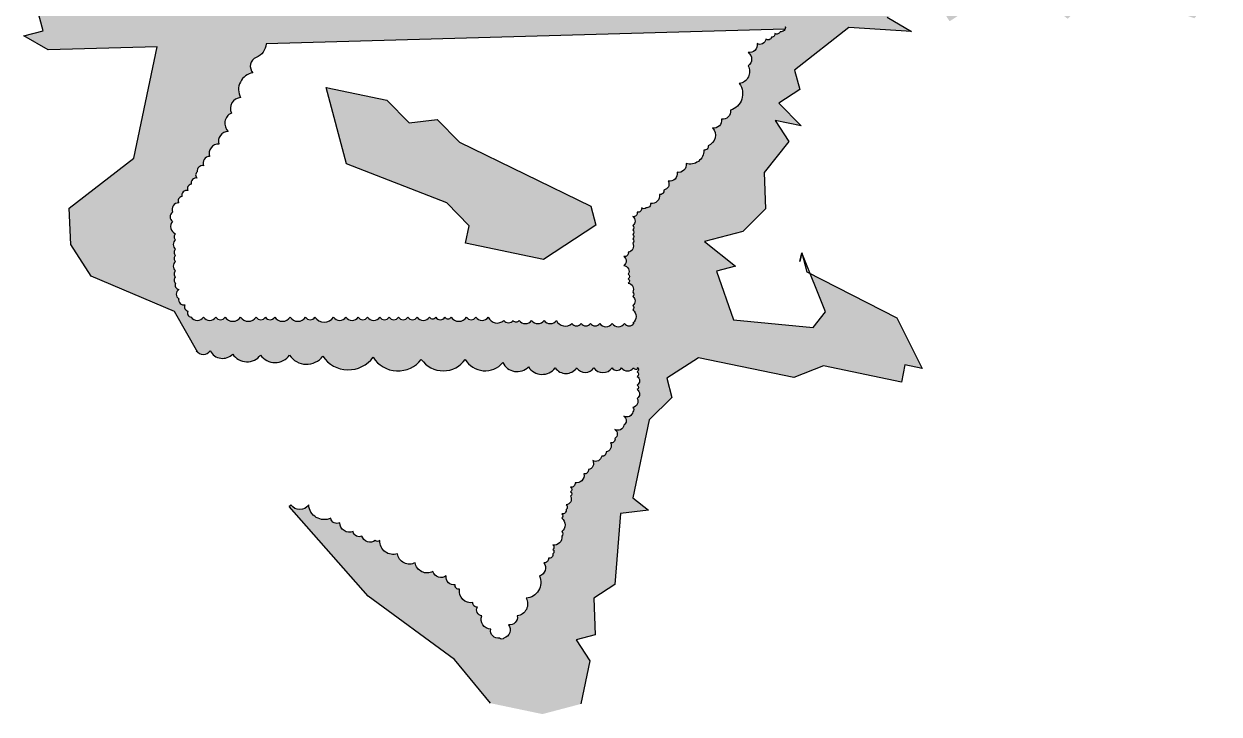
# Model space of a CAD drawing. Extents: x 4689302 to 7068445, y -422737 to 2032183.
# Drawn here: x 4694596.9 to 4694942.5, y -276416 to -276216.4 of the extents above; entities that cross this region are included whole.
import ezdxf

# ---------------------------------------------------------------- set-up
doc = ezdxf.new("R2010")
doc.units = 0
doc.header["$LTSCALE"] = 1000
doc.header["$MEASUREMENT"] = 0
doc.layers.get('0').update_dxf_attribs({"linetype": 'CONTINUOUS'})

msp = doc.modelspace()

# ---------------------------------------------------------------- hatches: boundary and pattern name
at = {"linetype": 'Continuous'}
h = msp.add_hatch(color=256, dxfattribs=at)
h.paths.add_polyline_path([(4694852.79, -276184.41), (4694851.86, -276176.37), (4694857.39, -276174.91), (4694855.94, -276169.38), (4694861.47, -276167.92), (4694869.63, -276153.93), (4694868.17, -276148.4), (4694873.7, -276146.94), (4694871.72, -276143.91), (4694878.31, -276137.44), (4694877.89, -276126.89), (4694872.88, -276125.84), (4694871.43, -276120.31), (4694863.38, -276121.24), (4694857.44, -276112.15), (4694828.83, -276111.4), (4694819.33, -276106.8), (4694810.76, -276110.24), (4694806.8, -276104.18), (4694743.1, -276096.1), (4694741.53, -276103.61), (4694740.48, -276108.63), (4694719.5, -276096.39), (4694717.93, -276103.91), (4694721.9, -276109.97), (4694712.06, -276144.53), (4694672.44, -276196.4), (4694666.91, -276197.86), (4694665.34, -276205.37), (4694655.12, -276212.06), (4694640.16, -276213.19), (4694603.1, -276202.83), (4694599.55, -276207.31), (4694602.46, -276218.38), (4694596.93, -276219.84), (4694603.92, -276223.92), (4694635.49, -276223.03), (4694628.75, -276255.26), (4694610.05, -276269.66), (4694610.46, -276280.21), (4694616.41, -276289.3), (4694640.42, -276299.55), (4694647.19, -276311.36, 0.443914), (4694650.81, -276310.91, 0.520567), (4694657.31, -276311.84, 0.520567), (4694665.37, -276312.15, 0.520567), (4694673.73, -276312.15, 0.520567), (4694683.33, -276312.46, 0.520567), (4694697.89, -276312.77, 0.520567), (4694711.83, -276313.39, 0.520567), (4694724.53, -276313.39, 0.520567), (4694735.37, -276314.32, 0.520567), (4694742.8, -276315.56, 0.520567), (4694750.55, -276315.86, 0.520567), (4694756.74, -276315.86, 0.520567), (4694761.7, -276315.86, 0.520567), (4694766.97, -276315.86, 0.520567), (4694769.75, -276315.86, 0.520567), (4694773.16, -276315.86, 0.42715), (4694774.51, -276316.07, -0.353159), (4694774.24, -276317.02, -0.520567), (4694774.24, -276318.3, -0.520567), (4694774.24, -276320.86, -0.520567), (4694774.24, -276322.15, -0.520567), (4694774.24, -276324.71, -0.520567), (4694772.95, -276327.28, -0.520567), (4694772.95, -276328.56, -0.520567), (4694770.39, -276329.84, -0.520567), (4694770.39, -276332.41, -0.520567), (4694767.82, -276333.69, -0.520567), (4694767.82, -276336.26, -0.520567), (4694766.54, -276337.54, -0.520567), (4694765.25, -276340.1, -0.520567), (4694763.97, -276341.39, -0.520567), (4694761.4, -276342.67, -0.520567), (4694760.12, -276345.23, -0.520567), (4694758.84, -276346.52, -0.520567), (4694756.27, -276349.08, -0.520567), (4694754.99, -276350.36, -0.520567), (4694754.99, -276351.65, -0.520567), (4694754.99, -276352.93, -0.520567), (4694753.7, -276355.49, -0.520567), (4694753.7, -276356.78, -0.520567), (4694752.42, -276358.06, -0.520567), (4694752.42, -276359.34, -0.520567), (4694752.42, -276363.19, -0.520567), (4694752.42, -276364.47, -0.520567), (4694749.85, -276367.04, -0.520567), (4694749.85, -276368.32, -0.520567), (4694749.85, -276369.6, -0.520567), (4694748.57, -276370.88, -0.520567), (4694747.29, -276372.17, -0.520567), (4694746, -276376.01, -0.520567), (4694742.15, -276382.43, -0.520567), (4694739.58, -276387.56, -0.520567), (4694737.02, -276390.12, -0.520567), (4694735.73, -276393.97, -0.520567), (4694734.45, -276393.97, -0.520567), (4694731.88, -276391.4, -0.520567), (4694729.32, -276387.56, -0.520567), (4694728.03, -276384.99, -0.520567), (4694726.75, -276383.71, -0.520567), (4694722.9, -276379.86, -0.520567), (4694721.62, -276378.58, -0.520567), (4694719.05, -276376.01, -0.520567), (4694715.2, -276374.73, -0.520567), (4694710.06, -276372.17, -0.520567), (4694704.93, -276369.6, -0.520567), (4694699.8, -276365.75, -0.520567), (4694698.51, -276365.75, -0.520567), (4694694.66, -276364.47, -0.520567), (4694692.1, -276363.19, -0.520567), (4694688.25, -276360.62, -0.520567), (4694685.68, -276359.34, -0.520567), (4694679.26, -276355.49, -0.520567), (4694674.13, -276355.49, -0.107295), (4694673.64, -276355.94), (4694696.44, -276381.87), (4694721.38, -276400.17), (4694731.82, -276412.81), (4694746.85, -276415.95), (4694757.92, -276413.03), (4694760.54, -276400.51), (4694756.58, -276394.45), (4694762.11, -276392.99), (4694761.7, -276382.44), (4694767.76, -276378.48), (4694769.45, -276357.91), (4694777.49, -276356.97), (4694773, -276353.42), (4694777.71, -276330.87), (4694784.3, -276324.4), (4694782.84, -276318.86), (4694791.93, -276312.92), (4694819.49, -276318.68), (4694828.06, -276315.24), (4694850.61, -276319.95), (4694851.66, -276314.94), (4694856.67, -276315.99), (4694849.27, -276301.36), (4694824.24, -276288.58), (4694828.7, -276299.68), (4694825.14, -276304.17), (4694802.07, -276301.96), (4694797.17, -276287.86), (4694802.7, -276286.4), (4694793.73, -276279.29), (4694804.8, -276276.38), (4694811.38, -276269.91), (4694810.97, -276259.36), (4694818.08, -276250.38), (4694814.11, -276244.32), (4694821.63, -276245.9), (4694815.16, -276239.31), (4694821.22, -276235.35), (4694819.76, -276229.81), (4694835.44, -276217.4), (4694853.5, -276218.56), (4694846.51, -276214.48), (4694860.61, -276209.58), (4694864.57, -276215.64), (4694870.63, -276211.68), (4694880.65, -276213.77), (4694889.74, -276207.83), (4694898.72, -276214.93), (4694905.3, -276208.46), (4694914.8, -276213.07), (4694910.31, -276209.51), (4694913.34, -276207.53), (4694935.37, -276214.75), (4694942.48, -276205.78), (4694930.06, -276190.1), (4694905.53, -276182.36), (4694881.4, -276185.16), (4694897.9, -276193.84), (4694891.84, -276197.8), (4694859.67, -276201.54), (4694843.18, -276192.86)])
h.paths.add_polyline_path([(4694702.62, -276198.1, -0.520567), (4694705.63, -276196.09, -0.520567), (4694708.14, -276193.59, -0.520567), (4694710.65, -276191.58, -0.520567), (4694712.16, -276190.07, -0.520567), (4694713.16, -276187.57, -0.520567), (4694713.66, -276184.06, -0.520567), (4694715.17, -276179.54, -0.520567), (4694716.17, -276176.53, -0.520567), (4694717.68, -276175.03, -0.520567), (4694718.68, -276173.02, -0.520567), (4694719.69, -276172.02, -0.520567), (4694719.69, -276170.01, -0.520567), (4694720.69, -276168.51, -0.520567), (4694720.69, -276166, -0.520567), (4694722.2, -276162.99, -0.520567), (4694722.7, -276160.98, -0.520567), (4694723.7, -276158.48, -0.520567), (4694724.71, -276155.47, -0.520567), (4694725.71, -276153.46, -0.520567), (4694726.21, -276151.95, -0.520567), (4694727.22, -276149.45, -0.520567), (4694727.22, -276147.94, -0.520567), (4694727.72, -276146.44, -0.520567), (4694727.72, -276144.43, -0.520567), (4694728.72, -276142.42, -0.520567), (4694728.72, -276139.92, -0.520567), (4694729.22, -276138.41, -0.520567), (4694729.22, -276136.91, -0.520567), (4694729.22, -276135.4, -0.520567), (4694729.22, -276133.9, -0.520567), (4694730.23, -276132.39, -0.520567), (4694730.23, -276130.89, -0.520567), (4694731.73, -276128.88, -0.520567), (4694732.74, -276127.38, -0.520567), (4694733.74, -276126.37, -0.520567), (4694734.74, -276125.37, -0.520567), (4694735.75, -276123.87, -0.520567), (4694737.25, -276122.86, -0.520567), (4694739.76, -276120.86, -0.520567), (4694742.78, -276119.35, -0.520567), (4694745.28, -276117.85, -0.520567), (4694747.29, -276116.84, -0.520567), (4694748.8, -276116.84, -0.520567), (4694750.3, -276115.34, -0.520567), (4694752.31, -276114.84, -0.520567), (4694753.82, -276114.84, -0.520567), (4694755.83, -276114.84, -0.520567), (4694757.83, -276114.84, -0.520567), (4694760.34, -276114.84, -0.520567), (4694762.35, -276114.84, -0.520567), (4694764.86, -276114.84, -0.520567), (4694766.87, -276115.34, -0.520567), (4694769.88, -276116.84, -0.520567), (4694771.89, -276116.84, -0.520567), (4694774.4, -276117.85, -0.520567), (4694777.91, -276118.85, -0.520567), (4694781.93, -276119.85, -0.520567), (4694786.94, -276120.36, -0.520567), (4694791.96, -276121.86, -0.520567), (4694795.48, -276121.86, -0.520567), (4694797.99, -276123.37, -0.520567), (4694801.5, -276124.37, -0.520567), (4694804.01, -276124.37, -0.520567), (4694807.52, -276124.37, -0.520567), (4694811.04, -276124.37, -0.520567), (4694813.55, -276124.37, -0.520567), (4694816.56, -276124.37, -0.520567), (4694818.57, -276124.37, -0.520567), (4694820.07, -276124.37, -0.520567), (4694822.08, -276124.37, -0.520567), (4694824.59, -276124.37, -0.520567), (4694826.1, -276124.37, -0.520567), (4694828.1, -276124.37, -0.520567), (4694830.61, -276124.37, -0.520567), (4694832.62, -276124.37, -0.520567), (4694835.13, -276124.37, -0.520567), (4694836.64, -276124.37, -0.520567), (4694838.64, -276124.37, -0.520567), (4694840.15, -276124.37, -0.520567), (4694841.66, -276124.37, -0.520567), (4694843.16, -276124.37, -0.520567), (4694844.67, -276124.87, -0.520567), (4694845.67, -276126.88, -0.520567), (4694845.67, -276128.38, -0.520567), (4694846.67, -276130.39, -0.520567), (4694847.18, -276132.9, -0.520567), (4694847.18, -276134.4, -0.520567), (4694847.18, -276135.9, -0.520567), (4694847.18, -276137.41, -0.520567), (4694847.18, -276138.91, -0.520567), (4694847.18, -276140.92, -0.520567), (4694847.18, -276142.93, -0.520567), (4694846.67, -276144.93, -0.520567), (4694845.17, -276147.94, -0.520567), (4694844.67, -276150.45, -0.520567), (4694843.16, -276153.96, -0.520567), (4694842.16, -276155.97, -0.520567), (4694841.15, -276157.97, -0.520567), (4694840.65, -276159.98, -0.520567), (4694840.15, -276161.99, -0.520567), (4694839.15, -276163.49, -0.520567), (4694838.64, -276165, -0.520567), (4694838.14, -276167, -0.520567), (4694836.64, -276170.01, -0.520567), (4694836.64, -276172.02, -0.520567), (4694836.13, -276174.02, -0.520567), (4694835.13, -276176.53, -0.520567), (4694834.63, -276179.04, -0.520567), (4694833.62, -276181.05, -0.520567), (4694833.62, -276182.55, -0.520567), (4694833.12, -276184.06, -0.520567), (4694832.12, -276185.56, -0.520567), (4694831.62, -276187.57, -0.520567), (4694831.62, -276189.07, -0.520567), (4694831.11, -276190.58, -0.520567), (4694830.11, -276192.58, -0.520567), (4694828.61, -276194.59, -0.520567), (4694827.6, -276196.59, -0.450949), (4694827.35, -276198.47, -0.243852), (4694827.6, -276198.6, -0.272568), (4694826.78, -276198.29, -0.443855), (4694825.31, -276198.11, -0.520567), (4694823.95, -276198.38, -0.520567), (4694822.59, -276199.47, -0.520567), (4694821.23, -276200.29, -0.520567), (4694820.14, -276201.38, -0.520567), (4694818.78, -276201.92, -0.520567), (4694817.14, -276202.74, -0.520567), (4694814.96, -276203.01, -0.520567), (4694812.24, -276203.01, -0.520567), (4694810.34, -276203.28, -0.520567), (4694808.97, -276203.82, -0.520567), (4694807.34, -276203.82, -0.520567), (4694805.43, -276203.82, -0.520567), (4694802.71, -276203.82, -0.520567), (4694799.99, -276203.82, -0.520567), (4694797.54, -276203.82, -0.520567), (4694794.27, -276203.82, -0.520567), (4694790.73, -276203.82, -0.520567), (4694787.74, -276203.82, -0.520567), (4694784.47, -276203.82, -0.520567), (4694780.66, -276203.82, -0.520567), (4694777.39, -276203.82, -0.520567), (4694774.12, -276203.82, -0.520567), (4694771.95, -276203.82, -0.520567), (4694768.95, -276203.82, -0.520567), (4694766.23, -276203.82, -0.520567), (4694763.51, -276204.1, -0.520567), (4694762.14, -276204.1, -0.520567), (4694758.6, -276204.64, -0.520567), (4694754.25, -276205.46, -0.520567), (4694750.16, -276205.73, -0.520567), (4694745.81, -276206.27, -0.520567), (4694743.08, -276206.82, -0.520567), (4694737.37, -276207.63, -0.520567), (4694731.11, -276207.63, -0.520567), (4694724.03, -276207.63, -0.520567), (4694716.67, -276207.63, -0.520567), (4694710.14, -276208.18, -0.520567), (4694703.33, -276208.18, -0.520567), (4694697.34, -276208.18, -0.520567), (4694691.08, -276208.45, -0.520567), (4694685.36, -276209.27, -0.520567), (4694679.1, -276209.27, -0.38511), (4694674.97, -276210.21, -0.026554), (4694675.01, -276210.14, -0.520567), (4694678.53, -276209.13, -0.520567), (4694682.54, -276207.63, -0.520567), (4694688.07, -276205.62, -0.520567), (4694692.58, -276202.61, -0.520567), (4694697.6, -276200.11, -0.520567)], flags=16)
h.paths.add_polyline_path([(4694816.97, -276217.92, -0.343439), (4694815.55, -276218.66, -0.520567), (4694814.05, -276219.17, -0.520567), (4694813.11, -276220.24, -0.520567), (4694811.46, -276220.83, -0.520567), (4694808.89, -276222.11, -0.520567), (4694806.32, -276224.67, -0.520567), (4694806.32, -276228.52, -0.520567), (4694803.76, -276233.65, -0.520567), (4694801.19, -276241.35, -0.520567), (4694798.62, -276243.91, -0.520567), (4694796.06, -276246.48, -0.520567), (4694794.77, -276251.61, -0.520567), (4694793.49, -276252.89, -0.520567), (4694788.36, -276256.74, -0.520567), (4694785.79, -276259.3, -0.520567), (4694783.22, -276261.87, -0.520567), (4694781.94, -276264.43, -0.520567), (4694780.65, -276265.71, -0.520567), (4694778.09, -276268.28, -0.520567), (4694776.8, -276269.56, -0.520567), (4694775.52, -276269.56, -0.520567), (4694774.24, -276270.85, -0.520567), (4694772.95, -276272.13, -0.520567), (4694772.95, -276274.69, -0.520567), (4694772.95, -276275.98, -0.520567), (4694772.95, -276277.26, -0.520567), (4694772.95, -276278.54, -0.520567), (4694772.95, -276279.82, -0.520567), (4694771.67, -276282.39, -0.520567), (4694770.39, -276283.67, -0.520567), (4694770.39, -276286.24, -0.520567), (4694771.67, -276288.8, -0.520567), (4694771.67, -276290.08, -0.520567), (4694771.67, -276291.37, -0.520567), (4694772.95, -276293.93, -0.520567), (4694772.95, -276295.21, -0.520567), (4694772.95, -276297.78, -0.520567), (4694772.95, -276299.06, -0.520567), (4694772.95, -276302.91, -0.033908), (4694773.27, -276303.03, -0.002581), (4694773.26, -276303.01, -0.520567), (4694770.58, -276303.01, -0.520567), (4694767, -276303.01, -0.520567), (4694763.42, -276303.01, -0.520567), (4694760.73, -276303.01, -0.520567), (4694758.05, -276303.01, -0.520567), (4694755.36, -276303.01, -0.520567), (4694750.89, -276302.11, -0.520567), (4694747.31, -276302.11, -0.520567), (4694743.72, -276302.11, -0.520567), (4694740.14, -276302.11, -0.520567), (4694738.35, -276302.11, -0.520567), (4694735.67, -276302.11, -0.520567), (4694731.19, -276301.22, -0.520567), (4694727.61, -276301.22, -0.520567), (4694724.93, -276301.22, -0.520567), (4694720.45, -276301.22, -0.520567), (4694718.66, -276301.22, -0.520567), (4694715.98, -276301.22, -0.520567), (4694714.19, -276301.22, -0.520567), (4694710.61, -276301.22, -0.520567), (4694707.92, -276301.22, -0.520567), (4694705.23, -276301.22, -0.520567), (4694702.55, -276301.22, -0.520567), (4694699.86, -276301.22, -0.520567), (4694696.28, -276301.22, -0.520567), (4694693.6, -276301.22, -0.520567), (4694690.02, -276301.22, -0.520567), (4694686.44, -276301.22, -0.520567), (4694681.07, -276301.22, -0.520567), (4694678.38, -276301.22, -0.520567), (4694673.91, -276301.22, -0.520567), (4694669.43, -276301.22, -0.520567), (4694666.75, -276301.22, -0.520567), (4694664.06, -276301.22, -0.520567), (4694659.58, -276301.22, -0.520567), (4694655.11, -276301.22, -0.520567), (4694652.42, -276301.22, -0.520567), (4694648.84, -276301.22, -0.520567), (4694645.26, -276301.22, -0.520567), (4694644.37, -276299.43, -0.520567), (4694643.47, -276297.64, -0.520567), (4694641.68, -276295.85, -0.520567), (4694641.68, -276293.17, -0.520567), (4694640.79, -276291.38, -0.520567), (4694640.79, -276289.59, -0.520567), (4694640.79, -276287.8, -0.520567), (4694640.79, -276285.12, -0.520567), (4694640.79, -276283.33, -0.520567), (4694640.79, -276281.54, -0.520567), (4694640.79, -276278.86, -0.520567), (4694640.79, -276277.07, -0.520567), (4694639.89, -276273.49, -0.520567), (4694639.89, -276270.81, -0.520567), (4694641.68, -276268.12, -0.520567), (4694642.58, -276266.34, -0.520567), (4694644.37, -276264.55, -0.520567), (4694645.26, -276262.76, -0.520567), (4694647.05, -276260.97, -0.520567), (4694647.05, -276259.18, -0.520567), (4694648.84, -276257.39, -0.520567), (4694650.63, -276254.71, -0.520567), (4694653.32, -276251.13, -0.520567), (4694656, -276247.55, -0.520567), (4694656.9, -276242.18, -0.520567), (4694659.58, -276237.71, -0.520567), (4694663.16, -276230.56, -0.537626), (4694664.2, -276226.03, 0.278967), (4694666.99, -276222.14)], flags=16)
h.paths.add_polyline_path([(4694684.33, -276234.74), (4694701.87, -276238.41), (4694708.34, -276244.99), (4694716.38, -276244.06), (4694722.85, -276250.64), (4694760.85, -276269.05), (4694762.31, -276274.58), (4694747.16, -276284.49), (4694724.61, -276279.78), (4694725.65, -276274.76), (4694719.18, -276268.18), (4694690.16, -276256.88)], flags=0)
h.paths.add_polyline_path([(4694742.43, -276166.59), (4694736.59, -276144.45), (4694754.14, -276148.11), (4694760.61, -276154.7), (4694768.65, -276153.76), (4694775.12, -276160.35), (4694813.11, -276178.75), (4694814.57, -276184.29), (4694799.42, -276194.2), (4694776.87, -276189.48), (4694777.4, -276186.98), (4694777.92, -276184.47), (4694771.45, -276177.89)], flags=0)

# ---------------------------------------------------------------- linework, layer by layer
for p, q in [((4694602.46, -276218.38), (4694599.55, -276207.31)), ((4694846.51, -276214.48), (4694853.5, -276218.56)), ((4694596.93, -276219.84), (4694602.46, -276218.38)), ((4694816.97, -276217.92), (4694666.99, -276222.14)), ((4694835.44, -276217.4), (4694819.76, -276229.81)), ((4694853.5, -276218.56), (4694835.44, -276217.4)), ((4694603.92, -276223.92), (4694596.93, -276219.84)), ((4694635.49, -276223.03), (4694603.92, -276223.92)), ((4694628.75, -276255.26), (4694635.49, -276223.03)), ((4694819.76, -276229.81), (4694821.22, -276235.35)), ((4694821.22, -276235.35), (4694815.16, -276239.31)), ((4694815.16, -276239.31), (4694821.63, -276245.9)), ((4694821.63, -276245.9), (4694814.11, -276244.32)), ((4694814.11, -276244.32), (4694818.08, -276250.38)), ((4694818.08, -276250.38), (4694810.97, -276259.36)), ((4694610.05, -276269.66), (4694628.75, -276255.26)), ((4694810.97, -276259.36), (4694811.38, -276269.91)), ((4694610.46, -276280.21), (4694610.05, -276269.66)), ((4694811.38, -276269.91), (4694804.8, -276276.38)), ((4694804.8, -276276.38), (4694793.73, -276279.29)), ((4694616.41, -276289.3), (4694610.46, -276280.21)), ((4694793.73, -276279.29), (4694802.7, -276286.4)), ((4694828.7, -276299.68), (4694821.82, -276282.55)), ((4694821.82, -276282.55), (4694823.27, -276288.08)), ((4694802.7, -276286.4), (4694797.17, -276287.86)), ((4694797.17, -276287.86), (4694802.07, -276301.96)), ((4694823.27, -276288.08), (4694849.27, -276301.36)), ((4694640.42, -276299.55), (4694616.41, -276289.3)), ((4694647.19, -276311.36), (4694640.42, -276299.55)), ((4694802.07, -276301.96), (4694825.14, -276304.17)), ((4694825.14, -276304.17), (4694828.7, -276299.68)), ((4694849.27, -276301.36), (4694856.67, -276315.99)), ((4694791.93, -276312.92), (4694782.84, -276318.86)), ((4694819.49, -276318.68), (4694791.93, -276312.92)), ((4694828.06, -276315.24), (4694819.49, -276318.68)), ((4694850.61, -276319.95), (4694828.06, -276315.24)), ((4694851.66, -276314.94), (4694850.61, -276319.95)), ((4694856.67, -276315.99), (4694851.66, -276314.94)), ((4694782.84, -276318.86), (4694784.3, -276324.4)), ((4694784.3, -276324.4), (4694777.71, -276330.87)), ((4694777.71, -276330.87), (4694773, -276353.42)), ((4694773, -276353.42), (4694777.49, -276356.97)), ((4694696.44, -276381.87), (4694673.64, -276355.94)), ((4694777.49, -276356.97), (4694769.45, -276357.91)), ((4694769.45, -276357.91), (4694767.76, -276378.48)), ((4694767.76, -276378.48), (4694761.7, -276382.44)), ((4694721.38, -276400.17), (4694696.44, -276381.87)), ((4694761.7, -276382.44), (4694762.11, -276392.99)), ((4694762.11, -276392.99), (4694756.58, -276394.45)), ((4694756.58, -276394.45), (4694760.54, -276400.51)), ((4694731.82, -276412.81), (4694721.38, -276400.17)), ((4694760.54, -276400.51), (4694757.92, -276413.03))]:
    msp.add_line(p, q, dxfattribs=at)
for points in [[(4694817.06, -276217.16), (4694817.06, -276217.16, -0.520567), (4694815.55, -276218.66), (4694815.55, -276218.66, -0.520567), (4694814.05, -276219.17), (4694814.05, -276219.17, -0.520567), (4694813.11, -276220.24), (4694813.11, -276220.24, -0.520567), (4694811.46, -276220.83), (4694811.46, -276220.83, -0.520567), (4694808.89, -276222.11), (4694808.89, -276222.11, -0.520567), (4694806.32, -276224.67), (4694806.32, -276224.67, -0.520567), (4694806.32, -276228.52), (4694806.32, -276228.52, -0.520567), (4694803.76, -276233.65), (4694803.76, -276233.65, -0.520567), (4694801.19, -276241.35), (4694801.19, -276241.35, -0.520567), (4694798.62, -276243.91), (4694798.62, -276243.91, -0.520567), (4694796.06, -276246.48), (4694796.06, -276246.48, -0.520567), (4694794.77, -276251.61), (4694794.77, -276251.61, -0.520567), (4694793.49, -276252.89), (4694793.49, -276252.89, -0.520567), (4694788.36, -276256.74), (4694788.36, -276256.74, -0.520567), (4694785.79, -276259.3), (4694785.79, -276259.3, -0.520567), (4694783.22, -276261.87), (4694783.22, -276261.87, -0.520567), (4694781.94, -276264.43), (4694781.94, -276264.43, -0.520567), (4694780.65, -276265.71), (4694780.65, -276265.71, -0.520567), (4694778.09, -276268.28), (4694778.09, -276268.28, -0.520567), (4694776.8, -276269.56), (4694776.8, -276269.56, -0.520567), (4694775.52, -276269.56), (4694775.52, -276269.56, -0.520567), (4694774.24, -276270.85), (4694774.24, -276270.85, -0.520567), (4694772.95, -276272.13), (4694772.95, -276272.13, -0.520567), (4694772.95, -276274.69), (4694772.95, -276274.69, -0.520567), (4694772.95, -276275.98), (4694772.95, -276275.98, -0.520567), (4694772.95, -276277.26), (4694772.95, -276277.26, -0.520567), (4694772.95, -276278.54), (4694772.95, -276278.54, -0.520567), (4694772.95, -276279.82), (4694772.95, -276279.82, -0.520567), (4694771.67, -276282.39), (4694771.67, -276282.39, -0.520567), (4694770.39, -276283.67), (4694770.39, -276283.67, -0.520567), (4694770.39, -276286.24), (4694770.39, -276286.24, -0.520567), (4694771.67, -276288.8), (4694771.67, -276288.8, -0.520567), (4694771.67, -276290.08), (4694771.67, -276290.08, -0.520567), (4694771.67, -276291.37), (4694771.67, -276291.37, -0.520567), (4694772.95, -276293.93), (4694772.95, -276293.93, -0.520567), (4694772.95, -276295.21), (4694772.95, -276295.21, -0.520567), (4694772.95, -276297.78), (4694772.95, -276297.78, -0.520567), (4694772.95, -276299.06), (4694772.95, -276299.06, -0.520567), (4694772.95, -276302.91), (4694772.95, -276302.91, -0.033908), (4694773.27, -276303.03)], [(4694666.99, -276222.14, -0.287635), (4694664.06, -276226.08), (4694664.06, -276226.08, 0.520567), (4694663.16, -276230.56), (4694663.16, -276230.56, 0.520567), (4694659.58, -276237.71), (4694659.58, -276237.71, 0.520567), (4694656.9, -276242.18), (4694656.9, -276242.18, 0.520567), (4694656, -276247.55), (4694656, -276247.55, 0.520567), (4694653.32, -276251.13), (4694653.32, -276251.13, 0.520567), (4694650.63, -276254.71), (4694650.63, -276254.71, 0.520567), (4694648.84, -276257.39), (4694648.84, -276257.39, 0.520567), (4694647.05, -276259.18), (4694647.05, -276259.18, 0.520567), (4694647.05, -276260.97), (4694647.05, -276260.97, 0.520567), (4694645.26, -276262.76), (4694645.26, -276262.76, 0.520567), (4694644.37, -276264.55), (4694644.37, -276264.55, 0.520567), (4694642.58, -276266.34), (4694642.58, -276266.34, 0.520567), (4694641.68, -276268.12), (4694641.68, -276268.12, 0.520567), (4694639.89, -276270.81), (4694639.89, -276270.81, 0.520567), (4694639.89, -276273.49), (4694639.89, -276273.49, 0.520567), (4694640.79, -276277.07), (4694640.79, -276277.07, 0.520567), (4694640.79, -276278.86), (4694640.79, -276278.86, 0.520567), (4694640.79, -276281.54), (4694640.79, -276281.54, 0.520567), (4694640.79, -276283.33), (4694640.79, -276283.33, 0.520567), (4694640.79, -276285.12), (4694640.79, -276285.12, 0.520567), (4694640.79, -276287.8), (4694640.79, -276287.8, 0.520567), (4694640.79, -276289.59), (4694640.79, -276289.59, 0.520567), (4694640.79, -276291.38), (4694640.79, -276291.38, 0.520567), (4694641.68, -276293.17), (4694641.68, -276293.17, 0.520567), (4694641.68, -276295.85), (4694641.68, -276295.85, 0.520567), (4694643.47, -276297.64), (4694643.47, -276297.64, 0.520567), (4694644.37, -276299.43), (4694644.37, -276299.43, 0.520567), (4694645.26, -276301.22), (4694645.26, -276301.22, 0.520567), (4694648.84, -276301.22), (4694648.84, -276301.22, 0.520567), (4694652.42, -276301.22), (4694652.42, -276301.22, 0.520567), (4694655.11, -276301.22), (4694655.11, -276301.22, 0.520567), (4694659.58, -276301.22), (4694659.58, -276301.22, 0.520567), (4694664.06, -276301.22), (4694664.06, -276301.22, 0.520567), (4694666.75, -276301.22), (4694666.75, -276301.22, 0.520567), (4694669.43, -276301.22), (4694669.43, -276301.22, 0.520567), (4694673.91, -276301.22), (4694673.91, -276301.22, 0.520567), (4694678.38, -276301.22), (4694678.38, -276301.22, 0.520567), (4694681.07, -276301.22), (4694681.07, -276301.22, 0.520567), (4694686.44, -276301.22), (4694686.44, -276301.22, 0.520567), (4694690.02, -276301.22), (4694690.02, -276301.22, 0.520567), (4694693.6, -276301.22), (4694693.6, -276301.22, 0.520567), (4694696.28, -276301.22), (4694696.28, -276301.22, 0.520567), (4694699.86, -276301.22), (4694699.86, -276301.22, 0.520567), (4694702.55, -276301.22), (4694702.55, -276301.22, 0.520567), (4694705.23, -276301.22), (4694705.23, -276301.22, 0.520567), (4694707.92, -276301.22), (4694707.92, -276301.22, 0.520567), (4694710.61, -276301.22), (4694710.61, -276301.22, 0.520567), (4694714.19, -276301.22), (4694714.19, -276301.22, 0.520567), (4694715.98, -276301.22), (4694715.98, -276301.22, 0.520567), (4694718.66, -276301.22), (4694718.66, -276301.22, 0.520567), (4694720.45, -276301.22), (4694720.45, -276301.22, 0.520567), (4694724.93, -276301.22), (4694724.93, -276301.22, 0.520567), (4694727.61, -276301.22), (4694727.61, -276301.22, 0.520567), (4694731.19, -276301.22), (4694731.19, -276301.22, 0.520567), (4694735.67, -276302.11), (4694735.67, -276302.11, 0.520567), (4694738.35, -276302.11), (4694738.35, -276302.11, 0.520567), (4694740.14, -276302.11), (4694740.14, -276302.11, 0.520567), (4694743.72, -276302.11), (4694743.72, -276302.11, 0.520567), (4694747.31, -276302.11), (4694747.31, -276302.11, 0.520567), (4694750.89, -276302.11), (4694750.89, -276302.11, 0.520567), (4694755.36, -276303.01), (4694755.36, -276303.01, 0.520567), (4694758.05, -276303.01), (4694758.05, -276303.01, 0.520567), (4694760.73, -276303.01), (4694760.73, -276303.01, 0.520567), (4694763.42, -276303.01), (4694763.42, -276303.01, 0.520567), (4694767, -276303.01), (4694767, -276303.01, 0.520567), (4694770.58, -276303.01), (4694770.58, -276303.01, 0.520567), (4694773.26, -276303.01), (4694773.26, -276303.01, 0.002581), (4694773.27, -276303.03, 0.002581)], [(4694646.78, -276310.91, 0.520567), (4694650.81, -276310.91), (4694650.81, -276310.91, 0.520567), (4694657.31, -276311.84), (4694657.31, -276311.84, 0.520567), (4694665.37, -276312.15), (4694665.37, -276312.15, 0.520567), (4694673.73, -276312.15), (4694673.73, -276312.15, 0.520567), (4694683.33, -276312.46), (4694683.33, -276312.46, 0.520567), (4694697.89, -276312.77), (4694697.89, -276312.77, 0.520567), (4694711.83, -276313.39), (4694711.83, -276313.39, 0.520567), (4694724.53, -276313.39), (4694724.53, -276313.39, 0.520567), (4694735.37, -276314.32), (4694735.37, -276314.32, 0.520567), (4694742.8, -276315.56), (4694742.8, -276315.56, 0.520567), (4694750.55, -276315.86), (4694750.55, -276315.86, 0.520567), (4694756.74, -276315.86), (4694756.74, -276315.86, 0.520567), (4694761.7, -276315.86), (4694761.7, -276315.86, 0.520567), (4694766.97, -276315.86), (4694766.97, -276315.86, 0.520567), (4694769.75, -276315.86), (4694769.75, -276315.86, 0.520567), (4694773.16, -276315.86), (4694773.16, -276315.86, 0.520567), (4694774.71, -276315.86)], [(4694774.24, -276315.73), (4694774.24, -276315.73, -0.520567), (4694774.24, -276317.02), (4694774.24, -276317.02, -0.520567), (4694774.24, -276318.3), (4694774.24, -276318.3, -0.520567), (4694774.24, -276320.86), (4694774.24, -276320.86, -0.520567), (4694774.24, -276322.15), (4694774.24, -276322.15, -0.520567), (4694774.24, -276324.71), (4694774.24, -276324.71, -0.520567), (4694772.95, -276327.28), (4694772.95, -276327.28, -0.520567), (4694772.95, -276328.56), (4694772.95, -276328.56, -0.520567), (4694770.39, -276329.84), (4694770.39, -276329.84, -0.520567), (4694770.39, -276332.41), (4694770.39, -276332.41, -0.520567), (4694767.82, -276333.69), (4694767.82, -276333.69, -0.520567), (4694767.82, -276336.26), (4694767.82, -276336.26, -0.520567), (4694766.54, -276337.54), (4694766.54, -276337.54, -0.520567), (4694765.25, -276340.1), (4694765.25, -276340.1, -0.520567), (4694763.97, -276341.39), (4694763.97, -276341.39, -0.520567), (4694761.4, -276342.67), (4694761.4, -276342.67, -0.520567), (4694760.12, -276345.23), (4694760.12, -276345.23, -0.520567), (4694758.84, -276346.52), (4694758.84, -276346.52, -0.520567), (4694756.27, -276349.08), (4694756.27, -276349.08, -0.520567), (4694754.99, -276350.36), (4694754.99, -276350.36, -0.520567), (4694754.99, -276351.65), (4694754.99, -276351.65, -0.520567), (4694754.99, -276352.93), (4694754.99, -276352.93, -0.520567), (4694753.7, -276355.49), (4694753.7, -276355.49, -0.520567), (4694753.7, -276356.78), (4694753.7, -276356.78, -0.520567), (4694752.42, -276358.06), (4694752.42, -276358.06, -0.520567), (4694752.42, -276359.34), (4694752.42, -276359.34, -0.520567), (4694752.42, -276363.19), (4694752.42, -276363.19, -0.520567), (4694752.42, -276364.47), (4694752.42, -276364.47, -0.520567), (4694749.85, -276367.04), (4694749.85, -276367.04, -0.520567), (4694749.85, -276368.32), (4694749.85, -276368.32, -0.520567), (4694749.85, -276369.6), (4694749.85, -276369.6, -0.520567), (4694748.57, -276370.88), (4694748.57, -276370.88, -0.520567), (4694747.29, -276372.17), (4694747.29, -276372.17, -0.520567), (4694746, -276376.01), (4694746, -276376.01, -0.520567), (4694742.15, -276382.43), (4694742.15, -276382.43, -0.520567), (4694739.58, -276387.56), (4694739.58, -276387.56, -0.520567), (4694737.02, -276390.12), (4694737.02, -276390.12, -0.520567), (4694735.73, -276393.97), (4694735.73, -276393.97, -0.520567), (4694734.45, -276393.97), (4694734.45, -276393.97, -0.520567), (4694731.88, -276391.4), (4694731.88, -276391.4, -0.520567), (4694729.32, -276387.56), (4694729.32, -276387.56, -0.520567), (4694728.03, -276384.99), (4694728.03, -276384.99, -0.520567), (4694726.75, -276383.71), (4694726.75, -276383.71, -0.520567), (4694722.9, -276379.86), (4694722.9, -276379.86, -0.520567), (4694721.62, -276378.58), (4694721.62, -276378.58, -0.520567), (4694719.05, -276376.01), (4694719.05, -276376.01, -0.520567), (4694715.2, -276374.73), (4694715.2, -276374.73, -0.520567), (4694710.06, -276372.17), (4694710.06, -276372.17, -0.520567), (4694704.93, -276369.6), (4694704.93, -276369.6, -0.520567), (4694699.8, -276365.75), (4694699.8, -276365.75, -0.520567), (4694698.51, -276365.75), (4694698.51, -276365.75, -0.520567), (4694694.66, -276364.47), (4694694.66, -276364.47, -0.520567), (4694692.1, -276363.19), (4694692.1, -276363.19, -0.520567), (4694688.25, -276360.62), (4694688.25, -276360.62, -0.520567), (4694685.68, -276359.34), (4694685.68, -276359.34, -0.520567), (4694679.26, -276355.49), (4694679.26, -276355.49, -0.520567), (4694674.13, -276355.49), (4694674.13, -276355.49, -0.107295), (4694673.64, -276355.94)]]:
    msp.add_lwpolyline(points, format="xyb", dxfattribs=at)
for points in [[(4694760.85, -276269.05), (4694762.31, -276274.58), (4694747.16, -276284.49), (4694724.61, -276279.78), (4694725.65, -276274.76), (4694719.18, -276268.18), (4694690.16, -276256.88), (4694684.33, -276234.74), (4694701.87, -276238.41), (4694708.34, -276244.99), (4694716.38, -276244.06), (4694722.85, -276250.64), (4694760.85, -276269.05)], [(4694821.82, -276282.55), (4694821.29, -276285.05), (4694821.82, -276282.55)]]:
    msp.add_lwpolyline(points, dxfattribs=at)
msp.add_lwpolyline([(4694774.24, -276314.45), (4694774.24, -276314.45)], close=True, dxfattribs=at)

doc.saveas('drawing.dxf')
